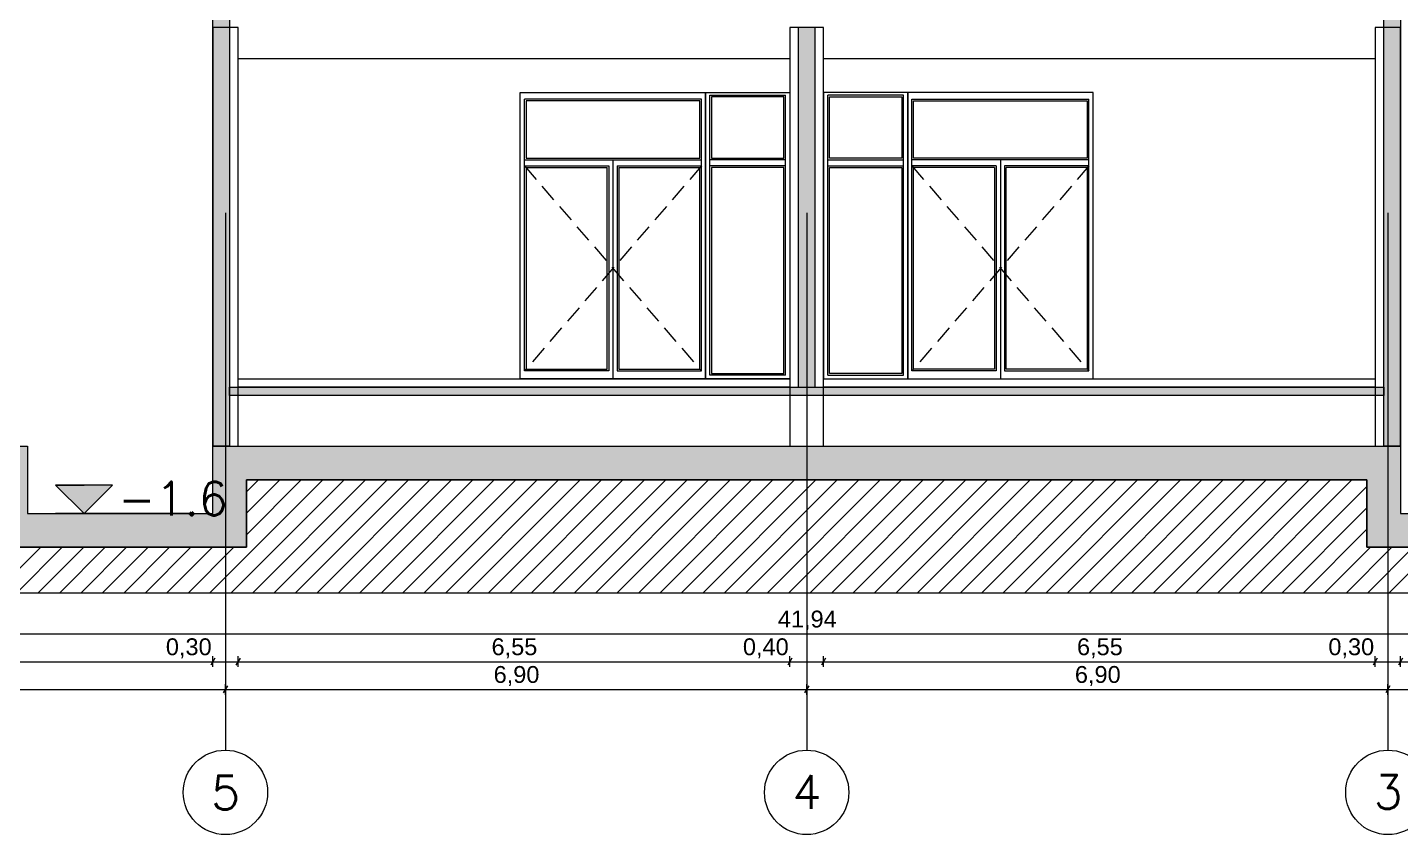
# Model space of a CAD drawing. Header units: metres. Extents: x 476297 to 476657, y 4620828 to 4621206.
# Drawn here: x 476544.78 to 476561.08, y 4621135.74 to 4621145.32 of the extents above; entities that cross this region are included whole.
import ezdxf

# ---------------------------------------------------------------- set-up
doc = ezdxf.new("R2010")
doc.units = ezdxf.units.M
doc.header["$MEASUREMENT"] = 0
doc.linetypes.add('Hidden Line', pattern=[0.3175, 0.211667, -0.105833])
for name, color, linetype in [('0_0 Architecture', 7, 'Continuous'), ('0_Pen_No__1', 7, 'Continuous'), ('0_Pen_No__250', 7, 'Continuous'), ('2D Drafting - General_Pen_No__250', 7, 'Continuous'), ('2D Drafting - General_Pen_No__7', 7, 'Continuous'), ('Annotation - Text_Pen_No__7', 7, 'Continuous'), ('gegmebi_Pen_No__7', 7, 'Continuous'), ('New2D Drafting - General_Pen_No__250', 7, 'Continuous'), ('New2D Drafting - General_Pen_No__7', 7, 'Continuous'), ('Newgegmebi_Pen_No__7', 7, 'Continuous'), ('zoma', 7, 'Continuous'), ('zoma_Pen_No__1', 7, 'Continuous'), ('zoma_Pen_No__5_Pen_No__5', 7, 'Continuous')]:
    doc.layers.add(name, color=color, linetype=linetype)
doc.styles.add('GENERATED_STYLE_2', font='arial.ttf')
doc.dimstyles.new('GENERATED_STYLE__1', dxfattribs={"dimtxt": 0.2, "dimasz": 0.064421, "dimexe": 0.18, "dimexo": 0.003, "dimgap": 0.09, "dimtad": 1, "dimtih": 1, "dimtoh": 1, "dimzin": 0, "dimdsep": 46, "dimtxsty": 'GENERATED_STYLE_2', "dimblk": 'ARROWHEAD_2', "dimblk1": 'ARROWHEAD_2', "dimblk2": 'ARROWHEAD_2', "dimcen": 0.09, "dimclrd": 142, "dimclre": 142, "dimclrt": 142, "dimadec": 0, "dimazin": 0, "dimtfac": 1, "dimtdec": 4, "dimtmove": 0, "dimatfit": 3, "dimfxl": 1, "dimtolj": 1, "dimtzin": 0, "dimarcsym": 0})

# ---------------------------------------------------------------- blocks, each defined once
blk = doc.blocks.new('*D105', base_point=(476844.527, 4621385.791))
at = {"layer": 'zoma', "color": 142, "linetype": 'Continuous', "lineweight": 0, "transparency": 16777216}
for p, q in [((476533.061, 4621138.059), (476533.061, 4621138.187)), ((476575.001, 4621138.059), (476575.001, 4621138.187)), ((476533.019, 4621138.123), (476533.061, 4621138.123)), ((476533.085, 4621138.165), (476533.036, 4621138.081)), ((476533.061, 4621138.123), (476575.001, 4621138.123)), ((476574.976, 4621138.081), (476575.025, 4621138.165)), ((476575.001, 4621138.123), (476575.042, 4621138.123))]:
    blk.add_line(p, q, dxfattribs=at)
at = {"layer": 'zoma', "color": 142, "lineweight": 0, "transparency": 16777216, "insert": (476553.689, 4621138.163), "char_height": 0.2, "attachment_point": 7, "style": 'GENERATED_STYLE_2'}
blk.add_mtext('\\A1;{\\pql;\\fArial CYR|b0|i0|c204|p34;41,94}', dxfattribs=at)
blk = doc.blocks.new('ARROWHEAD_2')
at = {"color": 0, "linetype": 'Continuous', "lineweight": 0}
for p, q in [((0, 0), (-1, 0)), ((-0.38, -0.66), (0.38, 0.66))]:
    blk.add_line(p, q, dxfattribs=at)
blk = doc.blocks.new('*D107', base_point=(476844.527, 4621385.791))
at = {"layer": 'zoma', "color": 142, "linetype": 'Continuous', "lineweight": 0, "transparency": 16777216}
for p, q in [((476540.231, 4621137.401), (476540.231, 4621137.529)), ((476547.131, 4621137.401), (476547.131, 4621137.529)), ((476540.255, 4621137.507), (476540.206, 4621137.423)), ((476540.231, 4621137.465), (476547.131, 4621137.465)), ((476547.155, 4621137.507), (476547.106, 4621137.423))]:
    blk.add_line(p, q, dxfattribs=at)
at = {"layer": 'zoma', "color": 142, "lineweight": 0, "transparency": 16777216, "insert": (476543.415, 4621137.505), "char_height": 0.2, "attachment_point": 7, "style": 'GENERATED_STYLE_2'}
blk.add_mtext('\\A1;{\\pql;\\fArial CYR|b0|i0|c204|p34;6,90}', dxfattribs=at)
blk = doc.blocks.new('*D108', base_point=(476844.527, 4621385.791))
at = {"layer": 'zoma', "color": 142, "linetype": 'Continuous', "lineweight": 0, "transparency": 16777216}
for p, q in [((476547.131, 4621137.401), (476547.131, 4621137.529)), ((476554.031, 4621137.401), (476554.031, 4621137.529)), ((476547.155, 4621137.507), (476547.106, 4621137.423)), ((476547.131, 4621137.465), (476554.031, 4621137.465)), ((476554.055, 4621137.507), (476554.006, 4621137.423))]:
    blk.add_line(p, q, dxfattribs=at)
at = {"layer": 'zoma', "color": 142, "lineweight": 0, "transparency": 16777216, "insert": (476550.315, 4621137.505), "char_height": 0.2, "attachment_point": 7, "style": 'GENERATED_STYLE_2'}
blk.add_mtext('\\A1;{\\pql;\\fArial CYR|b0|i0|c204|p34;6,90}', dxfattribs=at)
blk = doc.blocks.new('*D109', base_point=(476844.527, 4621385.791))
at = {"layer": 'zoma', "color": 142, "linetype": 'Continuous', "lineweight": 0, "transparency": 16777216}
for p, q in [((476554.031, 4621137.401), (476554.031, 4621137.529)), ((476560.931, 4621137.401), (476560.931, 4621137.529)), ((476554.055, 4621137.507), (476554.006, 4621137.423)), ((476554.031, 4621137.465), (476560.931, 4621137.465)), ((476560.955, 4621137.507), (476560.906, 4621137.423))]:
    blk.add_line(p, q, dxfattribs=at)
at = {"layer": 'zoma', "color": 142, "lineweight": 0, "transparency": 16777216, "insert": (476557.215, 4621137.505), "char_height": 0.2, "attachment_point": 7, "style": 'GENERATED_STYLE_2'}
blk.add_mtext('\\A1;{\\pql;\\fArial CYR|b0|i0|c204|p34;6,90}', dxfattribs=at)
blk = doc.blocks.new('*D110', base_point=(476844.527, 4621385.791))
at = {"layer": 'zoma', "color": 142, "linetype": 'Continuous', "lineweight": 0, "transparency": 16777216}
for p, q in [((476560.931, 4621137.401), (476560.931, 4621137.529)), ((476567.831, 4621137.401), (476567.831, 4621137.529)), ((476560.955, 4621137.507), (476560.906, 4621137.423)), ((476560.931, 4621137.465), (476567.831, 4621137.465)), ((476567.855, 4621137.507), (476567.806, 4621137.423))]:
    blk.add_line(p, q, dxfattribs=at)
at = {"layer": 'zoma', "color": 142, "lineweight": 0, "transparency": 16777216, "insert": (476564.115, 4621137.505), "char_height": 0.2, "attachment_point": 7, "style": 'GENERATED_STYLE_2'}
blk.add_mtext('\\A1;{\\pql;\\fArial CYR|b0|i0|c204|p34;6,90}', dxfattribs=at)
blk = doc.blocks.new('*D115', base_point=(476844.527, 4621385.791))
at = {"layer": 'zoma', "color": 142, "linetype": 'Continuous', "lineweight": 0, "transparency": 16777216}
for p, q in [((476540.431, 4621137.731), (476540.431, 4621137.858)), ((476546.981, 4621137.731), (476546.981, 4621137.858)), ((476540.455, 4621137.837), (476540.406, 4621137.752)), ((476540.431, 4621137.794), (476546.981, 4621137.794)), ((476547.005, 4621137.837), (476546.956, 4621137.752))]:
    blk.add_line(p, q, dxfattribs=at)
at = {"layer": 'zoma', "color": 142, "lineweight": 0, "transparency": 16777216, "char_height": 0.2, "attachment_point": 7, "style": 'GENERATED_STYLE_2'}
for s, insert in [('\\A1;{\\pql;\\fArial CYR|b0|i0|c204|p34;6,55}', (476543.44, 4621137.834)), ('\\A1;{\\pql;\\fArial CYR|b0|i0|c204|p34;0,30}', (476546.424, 4621137.834))]:
    blk.add_mtext(s, dxfattribs=dict(at, insert=insert))
blk = doc.blocks.new('*D116', base_point=(476844.527, 4621385.791))
at = {"layer": 'zoma', "color": 142, "linetype": 'Continuous', "lineweight": 0, "transparency": 16777216}
for p, q in [((476546.981, 4621137.731), (476546.981, 4621137.858)), ((476547.281, 4621137.731), (476547.281, 4621137.858)), ((476547.005, 4621137.837), (476546.956, 4621137.752)), ((476546.981, 4621137.794), (476547.281, 4621137.794)), ((476547.305, 4621137.837), (476547.256, 4621137.752))]:
    blk.add_line(p, q, dxfattribs=at)
blk = doc.blocks.new('*D117', base_point=(476844.527, 4621385.791))
at = {"layer": 'zoma', "color": 142, "linetype": 'Continuous', "lineweight": 0, "transparency": 16777216}
for p, q in [((476547.281, 4621137.731), (476547.281, 4621137.858)), ((476553.831, 4621137.731), (476553.831, 4621137.858)), ((476547.305, 4621137.837), (476547.256, 4621137.752)), ((476547.281, 4621137.794), (476553.831, 4621137.794)), ((476553.855, 4621137.837), (476553.806, 4621137.752))]:
    blk.add_line(p, q, dxfattribs=at)
at = {"layer": 'zoma', "color": 142, "lineweight": 0, "transparency": 16777216, "char_height": 0.2, "attachment_point": 7, "style": 'GENERATED_STYLE_2'}
for s, insert in [('\\A1;{\\pql;\\fArial CYR|b0|i0|c204|p34;6,55}', (476550.29, 4621137.834)), ('\\A1;{\\pql;\\fArial CYR|b0|i0|c204|p34;0,40}', (476553.274, 4621137.834))]:
    blk.add_mtext(s, dxfattribs=dict(at, insert=insert))
blk = doc.blocks.new('*D118', base_point=(476844.527, 4621385.791))
at = {"layer": 'zoma', "color": 142, "linetype": 'Continuous', "lineweight": 0, "transparency": 16777216}
for p, q in [((476553.831, 4621137.731), (476553.831, 4621137.858)), ((476554.231, 4621137.731), (476554.231, 4621137.858)), ((476553.855, 4621137.837), (476553.806, 4621137.752)), ((476553.831, 4621137.794), (476554.231, 4621137.794)), ((476554.255, 4621137.837), (476554.206, 4621137.752))]:
    blk.add_line(p, q, dxfattribs=at)
blk = doc.blocks.new('*D119', base_point=(476844.527, 4621385.791))
at = {"layer": 'zoma', "color": 142, "linetype": 'Continuous', "lineweight": 0, "transparency": 16777216}
for p, q in [((476554.231, 4621137.731), (476554.231, 4621137.858)), ((476560.781, 4621137.731), (476560.781, 4621137.858)), ((476554.255, 4621137.837), (476554.206, 4621137.752)), ((476554.231, 4621137.794), (476560.781, 4621137.794)), ((476560.805, 4621137.837), (476560.756, 4621137.752))]:
    blk.add_line(p, q, dxfattribs=at)
at = {"layer": 'zoma', "color": 142, "lineweight": 0, "transparency": 16777216, "char_height": 0.2, "attachment_point": 7, "style": 'GENERATED_STYLE_2'}
for s, insert in [('\\A1;{\\pql;\\fArial CYR|b0|i0|c204|p34;6,55}', (476557.24, 4621137.834)), ('\\A1;{\\pql;\\fArial CYR|b0|i0|c204|p34;0,30}', (476560.224, 4621137.834))]:
    blk.add_mtext(s, dxfattribs=dict(at, insert=insert))
blk = doc.blocks.new('*D120', base_point=(476844.527, 4621385.791))
at = {"layer": 'zoma', "color": 142, "linetype": 'Continuous', "lineweight": 0, "transparency": 16777216}
for p, q in [((476560.781, 4621137.731), (476560.781, 4621137.858)), ((476561.081, 4621137.731), (476561.081, 4621137.858)), ((476560.805, 4621137.837), (476560.756, 4621137.752)), ((476560.781, 4621137.794), (476561.081, 4621137.794)), ((476561.105, 4621137.837), (476561.056, 4621137.752))]:
    blk.add_line(p, q, dxfattribs=at)
blk = doc.blocks.new('*D121', base_point=(476844.527, 4621385.791))
at = {"layer": 'zoma', "color": 142, "linetype": 'Continuous', "lineweight": 0, "transparency": 16777216}
for p, q in [((476561.081, 4621137.731), (476561.081, 4621137.858)), ((476562.981, 4621137.731), (476562.981, 4621137.858)), ((476561.105, 4621137.837), (476561.056, 4621137.752)), ((476561.081, 4621137.794), (476562.981, 4621137.794)), ((476563.005, 4621137.837), (476562.956, 4621137.752))]:
    blk.add_line(p, q, dxfattribs=at)
at = {"layer": 'zoma', "color": 142, "lineweight": 0, "transparency": 16777216, "insert": (476561.765, 4621137.834), "char_height": 0.2, "attachment_point": 7, "style": 'GENERATED_STYLE_2'}
blk.add_mtext('\\A1;{\\pql;\\fArial CYR|b0|i0|c204|p34;1,90}', dxfattribs=at)

msp = doc.modelspace()

# ---------------------------------------------------------------- hatches: boundary and pattern name
at = {"layer": '0_0 Architecture', "linetype": 'Continuous', "lineweight": 0}
msp.add_hatch(color=250, dxfattribs=at).paths.add_polyline_path([(476533.131, 4621139.952), (476533.131, 4621140.352), (476544.781, 4621140.352), (476544.781, 4621139.552), (476546.981, 4621139.552), (476546.981, 4621140.352), (476561.081, 4621140.352), (476561.081, 4621139.552), (476563.281, 4621139.552), (476563.281, 4621140.352), (476574.931, 4621140.352), (476574.931, 4621139.952), (476563.68, 4621139.952), (476563.68, 4621139.152), (476560.681, 4621139.152), (476560.681, 4621139.952), (476547.38, 4621139.952), (476547.38, 4621139.152), (476544.381, 4621139.152), (476544.381, 4621139.952)])
at = {"layer": '0_Pen_No__250', "linetype": 'Continuous', "lineweight": 0}
msp.add_hatch(color=142, dxfattribs=at).paths.add_polyline_path([(476545.453, 4621139.552), (476545.791, 4621139.889), (476545.115, 4621139.889)])
at = {"layer": '2D Drafting - General_Pen_No__250', "linetype": 'Continuous', "lineweight": 0}
msp.add_hatch(color=7, dxfattribs=at).paths.add_polyline_path([(476547.181, 4621140.952), (476547.181, 4621141.052), (476560.881, 4621141.052), (476560.881, 4621140.952)])
at = {"layer": 'New2D Drafting - General_Pen_No__250', "linetype": 'Continuous', "lineweight": 0}
for color, points in [(154, [(476546.981, 4621156.582), (476547.181, 4621156.582), (476547.181, 4621140.352), (476546.981, 4621140.352)]), (154, [(476560.881, 4621140.352), (476560.881, 4621156.582), (476561.081, 4621156.582), (476561.081, 4621140.352)]), (7, [(476553.931, 4621141.052), (476554.131, 4621141.052), (476554.131, 4621145.322), (476553.931, 4621145.322)])]:
    msp.add_hatch(color=color, dxfattribs=at).paths.add_polyline_path(points)
at = {"layer": 'New2D Drafting - General_Pen_No__7', "linetype": 'Continuous', "lineweight": 0}
h = msp.add_hatch(dxfattribs=at)
h.set_pattern_fill('MASONRY_BLOCK', style=0, pattern_type=2)
h.set_pattern_definition([(45, (476844.52715, 4621385.79104), (-0.12727922, 0.12727922), [])])
h.paths.add_polyline_path([(476529.546, 4621138.609), (476529.546, 4621141.052), (476533.131, 4621141.052), (476533.131, 4621139.952), (476544.381, 4621139.952), (476544.381, 4621139.152), (476547.38, 4621139.152), (476547.38, 4621139.952), (476560.681, 4621139.952), (476560.681, 4621139.152), (476563.68, 4621139.152), (476563.68, 4621139.952), (476574.931, 4621139.952), (476574.931, 4621141.052), (476578.291, 4621141.052), (476578.291, 4621138.609)])

# ---------------------------------------------------------------- linework, layer by layer
at = {"layer": '0_0 Architecture', "color": 7, "linetype": 'Continuous', "lineweight": 0, "flags": 128}
msp.add_lwpolyline([(476533.131, 4621139.952), (476533.131, 4621140.352), (476544.781, 4621140.352), (476544.781, 4621139.552), (476546.981, 4621139.552), (476546.981, 4621140.352), (476561.081, 4621140.352), (476561.081, 4621139.552), (476563.281, 4621139.552), (476563.281, 4621140.352), (476574.931, 4621140.352), (476574.931, 4621139.952), (476563.68, 4621139.952), (476563.68, 4621139.152), (476560.681, 4621139.152), (476560.681, 4621139.952), (476547.38, 4621139.952), (476547.38, 4621139.152), (476544.381, 4621139.152), (476544.381, 4621139.952)], close=True, dxfattribs=at)
at = {"layer": '0_Pen_No__1', "color": 7, "linetype": 'Continuous', "lineweight": 0, "flags": 128}
for points in [[(476545.453, 4621139.552), (476545.115, 4621139.889), (476545.453, 4621139.889)], [(476545.453, 4621139.552), (476545.791, 4621139.889), (476545.453, 4621139.889)], [(476546.715, 4621139.552), (476545.115, 4621139.551)]]:
    msp.add_lwpolyline(points, dxfattribs=at)
at = {"layer": '0_Pen_No__250', "color": 142, "linetype": 'Continuous', "lineweight": 0, "flags": 128}
msp.add_lwpolyline([(476545.453, 4621139.552), (476545.791, 4621139.889), (476545.115, 4621139.889)], close=True, dxfattribs=at)
at = {"layer": '2D Drafting - General_Pen_No__250', "color": 7, "linetype": 'Continuous', "lineweight": 0, "flags": 128}
msp.add_lwpolyline([(476547.181, 4621140.952), (476547.181, 4621141.052), (476560.881, 4621141.052), (476560.881, 4621140.952)], close=True, dxfattribs=at)
at = {"layer": '2D Drafting - General_Pen_No__7', "color": 252, "linetype": 'Continuous', "lineweight": 0, "flags": 128}
for points in [[(476550.631, 4621144.552), (476552.831, 4621144.552), (476552.831, 4621141.152), (476550.631, 4621141.152)], [(476552.831, 4621144.552), (476553.831, 4621144.552), (476553.831, 4621141.152), (476552.831, 4621141.152)], [(476555.231, 4621144.552), (476554.231, 4621144.552), (476554.231, 4621141.152), (476555.231, 4621141.152)], [(476557.431, 4621144.552), (476555.231, 4621144.552), (476555.231, 4621141.152), (476557.431, 4621141.152)], [(476553.761, 4621144.499), (476552.901, 4621144.499), (476552.901, 4621143.772), (476553.761, 4621143.772)], [(476554.301, 4621144.499), (476555.161, 4621144.499), (476555.161, 4621143.772), (476554.301, 4621143.772)], [(476553.761, 4621143.659), (476552.901, 4621143.659), (476552.901, 4621141.214), (476553.761, 4621141.214)], [(476554.301, 4621143.659), (476555.161, 4621143.659), (476555.161, 4621141.214), (476554.301, 4621141.214)]]:
    msp.add_lwpolyline(points, close=True, dxfattribs=at)
for points in [[(476551.681, 4621143.678), (476551.681, 4621141.246), (476550.681, 4621141.246), (476550.681, 4621144.471)], [(476551.781, 4621143.678), (476551.781, 4621141.246), (476552.781, 4621141.246), (476552.781, 4621144.471), (476550.681, 4621144.471)], [(476552.761, 4621143.772), (476552.761, 4621144.451), (476550.701, 4621144.451)], [(476550.701, 4621144.451), (476550.701, 4621143.772)], [(476552.881, 4621144.519), (476553.781, 4621144.519)], [(476553.781, 4621141.194), (476552.881, 4621141.194), (476552.881, 4621144.519)], [(476553.781, 4621141.194), (476553.781, 4621144.519)], [(476555.18, 4621144.519), (476554.281, 4621144.519)], [(476554.281, 4621141.194), (476554.281, 4621144.519)], [(476554.281, 4621141.194), (476555.18, 4621141.194), (476555.18, 4621144.519)], [(476556.281, 4621143.678), (476556.281, 4621141.246), (476555.281, 4621141.246), (476555.281, 4621144.471), (476557.381, 4621144.471)], [(476555.301, 4621143.772), (476555.301, 4621144.451), (476557.361, 4621144.451)], [(476556.381, 4621143.678), (476556.381, 4621141.246), (476557.381, 4621141.246), (476557.381, 4621144.471)], [(476557.361, 4621144.451), (476557.361, 4621143.772)], [(476551.731, 4621143.752), (476551.731, 4621142.602), (476551.731, 4621141.152)], [(476556.331, 4621143.752), (476556.331, 4621142.602), (476556.331, 4621141.152)], [(476550.701, 4621143.659), (476550.701, 4621141.266), (476551.661, 4621141.266), (476551.661, 4621143.659)], [(476551.801, 4621143.659), (476551.801, 4621141.266), (476552.761, 4621141.266), (476552.761, 4621143.659)], [(476556.261, 4621143.659), (476556.261, 4621141.266), (476555.301, 4621141.266), (476555.301, 4621143.659)], [(476557.361, 4621143.659), (476557.361, 4621141.266), (476556.401, 4621141.266), (476556.401, 4621143.659)]]:
    msp.add_lwpolyline(points, dxfattribs=at)
at = {"layer": '2D Drafting - General_Pen_No__7', "color": 252, "linetype": 'Hidden Line', "lineweight": 0, "flags": 128}
for points in [[(476550.681, 4621143.678), (476552.781, 4621141.246)], [(476552.781, 4621143.678), (476550.681, 4621141.246)], [(476557.381, 4621143.678), (476555.281, 4621141.246)], [(476555.281, 4621143.678), (476557.381, 4621141.246)]]:
    msp.add_lwpolyline(points, dxfattribs=at)
at = {"layer": 'gegmebi_Pen_No__7', "color": 252, "linetype": 'Continuous', "lineweight": 0}
for p, q in [((476550.681, 4621143.752), (476552.781, 4621143.752)), ((476550.701, 4621143.772), (476552.761, 4621143.772)), ((476553.781, 4621143.752), (476552.881, 4621143.752)), ((476554.281, 4621143.752), (476555.18, 4621143.752)), ((476557.381, 4621143.752), (476555.281, 4621143.752)), ((476557.361, 4621143.772), (476555.301, 4621143.772)), ((476550.681, 4621143.678), (476551.681, 4621143.678)), ((476550.701, 4621143.659), (476551.661, 4621143.659)), ((476551.781, 4621143.678), (476552.781, 4621143.678)), ((476551.801, 4621143.659), (476552.761, 4621143.659)), ((476553.781, 4621143.678), (476552.881, 4621143.678)), ((476554.281, 4621143.678), (476555.18, 4621143.678)), ((476556.281, 4621143.678), (476555.281, 4621143.678)), ((476556.261, 4621143.659), (476555.301, 4621143.659)), ((476557.381, 4621143.678), (476556.381, 4621143.678)), ((476557.361, 4621143.659), (476556.401, 4621143.659))]:
    msp.add_line(p, q, dxfattribs=at)
at = {"layer": 'gegmebi_Pen_No__7', "color": 7, "linetype": 'Continuous', "lineweight": 0, "flags": 128}
for points in [[(476553.831, 4621141.052), (476547.281, 4621141.052), (476547.281, 4621141.152), (476553.831, 4621141.152)], [(476560.781, 4621141.052), (476554.231, 4621141.052), (476554.231, 4621141.152), (476560.781, 4621141.152)]]:
    msp.add_lwpolyline(points, close=True, dxfattribs=at)
at = {"layer": 'New2D Drafting - General_Pen_No__250', "color": 7, "linetype": 'Continuous', "lineweight": 0, "flags": 128}
for points in [[(476546.981, 4621156.582), (476547.181, 4621156.582), (476547.181, 4621140.352), (476546.981, 4621140.352)], [(476560.881, 4621140.352), (476560.881, 4621156.582), (476561.081, 4621156.582), (476561.081, 4621140.352)], [(476553.931, 4621141.052), (476554.131, 4621141.052), (476554.131, 4621145.322), (476553.931, 4621145.322)]]:
    msp.add_lwpolyline(points, close=True, dxfattribs=at)
at = {"layer": 'New2D Drafting - General_Pen_No__7', "color": 7, "linetype": 'Continuous', "lineweight": 0, "flags": 128}
msp.add_lwpolyline([(476529.546, 4621138.609), (476529.546, 4621141.052), (476533.131, 4621141.052), (476533.131, 4621139.952), (476544.381, 4621139.952), (476544.381, 4621139.152), (476547.38, 4621139.152), (476547.38, 4621139.952), (476560.681, 4621139.952), (476560.681, 4621139.152), (476563.68, 4621139.152), (476563.68, 4621139.952), (476574.931, 4621139.952), (476574.931, 4621141.052), (476578.291, 4621141.052), (476578.291, 4621138.609)], close=True, dxfattribs=at)
at = {"layer": 'Newgegmebi_Pen_No__7', "color": 251, "linetype": 'Continuous', "lineweight": 0}
for p, q in [((476547.281, 4621144.952), (476553.831, 4621144.952)), ((476554.231, 4621144.952), (476560.781, 4621144.952))]:
    msp.add_line(p, q, dxfattribs=at)
at = {"layer": 'Newgegmebi_Pen_No__7', "color": 7, "linetype": 'Continuous', "lineweight": 0}
for points in [[(476546.981, 4621140.352), (476547.281, 4621140.352), (476547.281, 4621145.322), (476546.981, 4621145.322)], [(476553.831, 4621140.352), (476554.231, 4621140.352), (476554.231, 4621145.322), (476553.831, 4621145.322)], [(476560.781, 4621140.352), (476561.081, 4621140.352), (476561.081, 4621145.322), (476560.781, 4621145.322)]]:
    msp.add_lwpolyline(points, close=True, dxfattribs=at)
at = {"layer": 'zoma_Pen_No__5_Pen_No__5', "color": 142, "linetype": 'Continuous', "lineweight": 0}
for p, q in [((476547.131, 4621143.12), (476547.131, 4621136.737)), ((476554.031, 4621143.12), (476554.031, 4621136.737)), ((476560.931, 4621143.12), (476560.931, 4621136.737))]:
    msp.add_line(p, q, dxfattribs=at)
for centre in [(476547.131, 4621136.243), (476554.031, 4621136.243), (476560.931, 4621136.243)]:
    msp.add_circle(centre, 0.501, dxfattribs=at)

# ---------------------------------------------------------------- texts
at = {"layer": 'Annotation - Text_Pen_No__7', "color": 144, "linetype": 'Continuous', "lineweight": 0, "char_height": 0.4, "attachment_point": 2}
for s, insert in [('\\A1;{\\pqc;\\Ftxt.shx;5}', (476547.133, 4621136.44)), ('\\A1;{\\pqc;\\Ftxt.shx;4}', (476554.033, 4621136.447)), ('\\A1;{\\pqc;\\Ftxt.shx;3}', (476560.933, 4621136.447))]:
    msp.add_mtext(s, dxfattribs=dict(at, insert=insert))
at = {"layer": 'zoma_Pen_No__1', "color": 142, "linetype": 'Continuous', "lineweight": 0, "insert": (476545.855, 4621139.529), "char_height": 0.4, "attachment_point": 7, "rotation": 0.014}
msp.add_mtext('\\A1;{\\pql;\\Ftxt.shx;-1.\\Ftxt.shx;6}', dxfattribs=at)

# ---------------------------------------------------------------- dimensions: what is measured, and where the dimension line sits
at = {"layer": 'zoma', "color": 142, "linetype": 'Continuous', "lineweight": 0}
for base, p1, p2, picture, middle in [((476575.001, 4621138.123), (476533.061, 4621145.551), (476575.001, 4621145.551), '*D105', (476554.025, 4621138.263)), ((476547.281, 4621137.794), (476546.981, 4621142.692), (476547.281, 4621142.765), '*D116', (476546.684, 4621137.934)), ((476553.831, 4621137.794), (476547.281, 4621142.765), (476553.831, 4621142.619), '*D117', (476550.55, 4621137.934)), ((476561.081, 4621137.794), (476560.781, 4621142.703), (476561.081, 4621142.755), '*D120', (476560.484, 4621137.934)), ((476562.981, 4621137.794), (476561.081, 4621142.755), (476562.981, 4621142.692), '*D121', (476562.025, 4621137.934)), ((476546.981, 4621137.794), (476540.431, 4621142.391), (476546.981, 4621142.692), '*D115', (476543.7, 4621137.934)), ((476554.231, 4621137.794), (476553.831, 4621142.619), (476554.231, 4621142.692), '*D118', (476553.534, 4621137.934)), ((476560.781, 4621137.794), (476554.231, 4621142.692), (476560.781, 4621142.703), '*D119', (476557.5, 4621137.934)), ((476547.131, 4621137.465), (476540.231, 4621136.744), (476547.131, 4621136.744), '*D107', (476543.675, 4621137.605)), ((476554.031, 4621137.465), (476547.131, 4621136.744), (476554.031, 4621136.744), '*D108', (476550.575, 4621137.605)), ((476560.931, 4621137.465), (476554.031, 4621136.744), (476560.931, 4621136.744), '*D109', (476557.475, 4621137.605)), ((476567.831, 4621137.465), (476560.931, 4621136.744), (476567.831, 4621136.744), '*D110', (476564.375, 4621137.605))]:
    dim = msp.add_linear_dim(base=base, p1=p1, p2=p2, dimstyle='GENERATED_STYLE__1', dxfattribs=at)
    dim.commit()
    dim.dimension.update_dxf_attribs({"geometry": picture, "text_midpoint": middle, "dimtype": 160})

doc.saveas('drawing.dxf')
